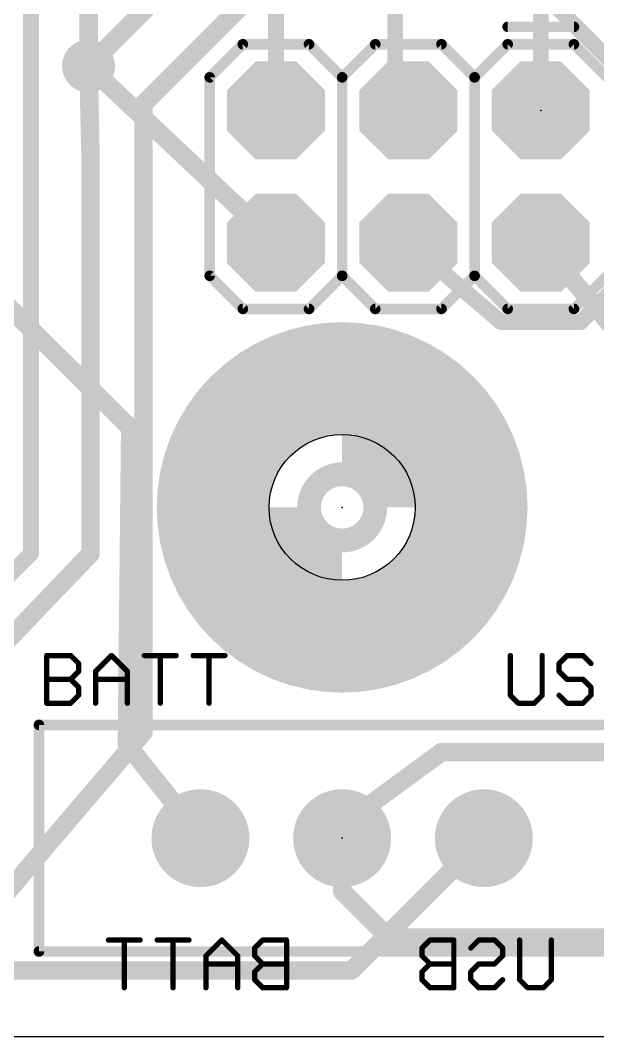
# Model space of a CAD drawing. Extents: x 0 to 91.2, y 0 to 65.1.
# Drawn here: x 26.85 to 37.92, y 0 to 19.51 of the extents above; entities that cross this region are included whole.
import ezdxf

# ---------------------------------------------------------------- set-up
doc = ezdxf.new("R2010")
doc.units = 0
for name, color, linetype in [('1', 22, 'CONTINUOUS'), ('16', 175, 'CONTINUOUS'), ('17', 82, 'CONTINUOUS'), ('18', 82, 'CONTINUOUS'), ('20', 7, 'CONTINUOUS'), ('21', 253, 'CONTINUOUS'), ('22', 253, 'CONTINUOUS'), ('23', 7, 'CONTINUOUS'), ('39', 22, 'CONTINUOUS'), ('40', 175, 'CONTINUOUS'), ('41', 22, 'CONTINUOUS'), ('42', 175, 'CONTINUOUS'), ('43', 82, 'CONTINUOUS'), ('51', 253, 'CONTINUOUS')]:
    doc.layers.add(name, color=color, linetype=linetype)

# ---------------------------------------------------------------- blocks, each defined once
blk = doc.blocks.new('RECT')
blk.add_solid([(-0.5, -0.5), (0.5, -0.5), (-0.5, 0.5), (0.5, 0.5)])
blk = doc.blocks.new('OCTAGONP')
at = {"const_width": 0.5}
blk.add_lwpolyline([(-0.25, -0.1036), (-0.25, 0.1036), (-0.1036, 0.25), (0.1036, 0.25), (0.25, 0.1036), (0.25, -0.1036), (0.1036, -0.25), (-0.1036, -0.25), (-0.25, -0.1036), (-0.25, 0.1036)], dxfattribs=at)
blk = doc.blocks.new('ROUNDP')
at = {"const_width": 0.5}
blk.add_lwpolyline([(0, -0.25, 1), (0, 0.25, 1), (0, -0.25)], format="xyb", dxfattribs=at)
blk = doc.blocks.new('ROUNDV')
at = {"const_width": 0.5}
blk.add_lwpolyline([(0, -0.25, 1), (0, 0.25, 1), (0, -0.25)], format="xyb", dxfattribs=at)

msp = doc.modelspace()

# ---------------------------------------------------------------- linework, layer by layer
at = {"layer": '1'}
for points, const_width in [([(34.036, 30.916), (34.036, 18.542)], 0.3048), ([(32.512, 21.209), (29.21, 17.907)], 0.3556), ([(27.051, 9.271), (27.051, 20.952)], 0.3048), ([(36.83, 20.701), (36.83, 17.78)], 0.3048), ([(29.464, 19.939), (28.1565, 18.6315)], 0.3556), ([(28.1565, 18.6315), (28.194, 16.891)], 0.3556), ([(34.036, 18.542), (34.29, 17.78)], 0.3048), ([(29.21, 17.907), (29.21, 5.842)], 0.3556), ([(28.194, 16.891), (28.194, 9.271)], 0.3556), ([(36.83, 15.24), (38.989, 12.7)], 0.3556), ([(28.194, 9.271), (25.4, 6.35)], 0.3556), ([(25.4, 7.62), (27.051, 9.271)], 0.3048), ([(29.21, 5.842), (26.286, 2.41)], 0.3556), ([(34.925, 5.461), (33.02, 4.064)], 0.3556), ([(38.989, 5.461), (34.925, 5.461)], 0.3556), ([(33.02, 4.064), (33.02, 3.81)], 0.3556), ([(35.7378, 3.81), (33.1978, 1.27)], 0.3556), ([(33.1978, 1.27), (26.67, 1.27)], 0.3556)]:
    msp.add_lwpolyline(points, dxfattribs=dict(at, const_width=const_width))
for points, const_width in [([(28.2453, 18.6334, 1), (28.0676, 18.6295)], 0.1778), ([(28.0936, 18.6943, 1), (28.2193, 18.5686)], 0.1778), ([(34.1083, 18.5661, 1), (33.9637, 18.5179)], 0.1524), ([(33.9598, 18.542, 1), (34.1122, 18.542)], 0.1524), ([(29.1471, 17.9699, 1), (29.2729, 17.8441)], 0.1778), ([(29.2989, 17.907, 1), (29.1211, 17.907)], 0.1778), ([(34.2177, 17.7559, 1), (34.3623, 17.8041)], 0.1524), ([(36.7538, 17.78, 1), (36.9062, 17.78)], 0.1524), ([(28.2829, 16.891, 1), (28.1051, 16.891)], 0.1778), ([(28.1051, 16.8891, 1), (28.2829, 16.8929)], 0.1778), ([(36.8977, 15.2976, 1), (36.7623, 15.1824)], 0.1778), ([(27.1049, 9.2171, 1), (26.9971, 9.3249)], 0.1524), ([(28.2582, 9.2096, 1), (28.1298, 9.3324)], 0.1778), ([(26.9748, 9.271, 1), (27.1272, 9.271)], 0.1524), ([(28.1051, 9.271, 1), (28.2829, 9.271)], 0.1778), ([(29.1211, 5.842, 1), (29.2989, 5.842)], 0.1778), ([(29.2777, 5.7843, 1), (29.1423, 5.8997)], 0.1778), ([(34.925, 5.5499, 1), (34.925, 5.3721)], 0.1778), ([(34.9776, 5.3893, 1), (34.8724, 5.5327)], 0.1778), ([(33.1089, 4.064, 1), (32.9311, 4.064)], 0.1778), ([(32.9674, 4.1357, 1), (33.0726, 3.9923)], 0.1778), ([(35.8007, 3.7471, 1), (35.6749, 3.8729)], 0.1778), ([(32.9311, 3.81, 1), (33.1089, 3.81)], 0.1778), ([(33.1349, 1.3329, 1), (33.2607, 1.2071)], 0.1778), ([(33.1978, 1.1811, 1), (33.1978, 1.3589)], 0.1778)]:
    msp.add_lwpolyline(points, format="xyb", dxfattribs=dict(at, const_width=const_width))
at = {"layer": '16'}
for points, const_width in [([(28.1565, 26.8345), (28.1565, 18.6315)], 0.3556), ([(19.4183, 21.1836), (28.956, 11.684)], 0.3556), ([(36.449, 20.447), (38.354, 18.542)], 0.3048), ([(31.75, 20.32), (31.75, 17.78)], 0.3048), ([(28.1565, 18.6315), (31.75, 15.24)], 0.3556), ([(36.068, 13.716), (34.29, 15.24)], 0.3048), ([(38.354, 14.478), (37.592, 13.716)], 0.3048), ([(37.592, 13.716), (36.068, 13.716)], 0.3048), ([(28.956, 11.684), (28.8925, 5.6134)], 0.3556), ([(28.8925, 5.6134), (30.2895, 3.8608)], 0.3556), ([(30.2895, 3.8608), (30.3022, 3.81)], 0.3556), ([(33.02, 2.794), (33.02, 3.81)], 0.3556), ([(33.909, 1.905), (33.02, 2.794)], 0.3556), ([(38.605, 1.905), (33.909, 1.905)], 0.3556)]:
    msp.add_lwpolyline(points, dxfattribs=dict(at, const_width=const_width))
for points, const_width in [([(28.2175, 18.6961, 1), (28.0954, 18.5668)], 0.1778), ([(28.0676, 18.6315, 1), (28.2454, 18.6315)], 0.1778), ([(31.6738, 17.78, 1), (31.8262, 17.78)], 0.1524), ([(31.689, 15.1753, 1), (31.811, 15.3047)], 0.1778), ([(34.3396, 15.2979, 1), (34.2404, 15.1821)], 0.1524), ([(36.068, 13.7922, 1), (36.068, 13.6398)], 0.1524), ([(37.592, 13.6398, 1), (37.592, 13.7922)], 0.1524), ([(36.0184, 13.6581, 1), (36.1176, 13.7739)], 0.1524), ([(37.5381, 13.7699, 1), (37.6459, 13.6621)], 0.1524), ([(29.0449, 11.6831, 1), (28.8671, 11.6849)], 0.1778), ([(28.8933, 11.621, 1), (29.0187, 11.747)], 0.1778), ([(28.962, 5.6688, 1), (28.823, 5.558)], 0.1778), ([(28.8036, 5.6143, 1), (28.9814, 5.6125)], 0.1778), ([(30.3757, 3.8824, 1), (30.2033, 3.8392)], 0.1778), ([(30.216, 3.7884, 1), (30.3884, 3.8316)], 0.1778), ([(30.22, 3.8054, 1), (30.359, 3.9162)], 0.1778), ([(33.1089, 3.81, 1), (32.9311, 3.81)], 0.1778), ([(33.0829, 2.8569, 1), (32.9571, 2.7311)], 0.1778), ([(32.9311, 2.794, 1), (33.1089, 2.794)], 0.1778), ([(33.909, 1.9939, 1), (33.909, 1.8161)], 0.1778), ([(33.8461, 1.8421, 1), (33.9719, 1.9679)], 0.1778)]:
    msp.add_lwpolyline(points, format="xyb", dxfattribs=dict(at, const_width=const_width))
at = {"layer": '20'}
msp.add_line((17.78, 0), (53.34, 0.01), dxfattribs=at)
msp.add_circle((33.02, 10.16), 1.4, dxfattribs=at)
at = {"layer": '21'}
for points, const_width in [([(36.195, 19.385), (37.465, 19.385)], 0.2032), ([(31.115, 19.05), (30.48, 18.415)], 0.2032), ([(32.385, 19.05), (31.115, 19.05)], 0.2032), ([(33.02, 18.415), (32.385, 19.05)], 0.2032), ([(33.655, 19.05), (33.02, 18.415)], 0.2032), ([(34.925, 19.05), (33.655, 19.05)], 0.2032), ([(35.56, 18.415), (34.925, 19.05)], 0.2032), ([(36.195, 19.05), (35.56, 18.415)], 0.2032), ([(37.465, 19.05), (36.195, 19.05)], 0.2032), ([(38.1, 18.415), (37.465, 19.05)], 0.2032), ([(30.48, 14.605), (30.48, 18.415)], 0.2032), ([(33.02, 14.605), (33.02, 18.415)], 0.2032), ([(35.56, 14.605), (35.56, 18.415)], 0.2032), ([(31.115, 13.97), (30.48, 14.605)], 0.2032), ([(33.02, 14.605), (32.385, 13.97)], 0.2032), ([(33.655, 13.97), (33.02, 14.605)], 0.2032), ([(35.56, 14.605), (34.925, 13.97)], 0.2032), ([(36.195, 13.97), (35.56, 14.605)], 0.2032), ([(38.1, 14.605), (37.465, 13.97)], 0.2032), ([(32.385, 13.97), (31.115, 13.97)], 0.2032), ([(34.925, 13.97), (33.655, 13.97)], 0.2032), ([(37.465, 13.97), (36.195, 13.97)], 0.2032), ([(27.3558, 6.4008), (27.3558, 7.316)], 0.1016), ([(27.3558, 7.316), (27.8134, 7.316)], 0.1016), ([(27.8134, 7.316), (27.9659, 7.1635)], 0.1016), ([(28.2913, 7.0109), (28.5964, 7.316)], 0.1016), ([(28.5964, 7.316), (28.9014, 7.0109)], 0.1016), ([(29.2268, 7.316), (29.837, 7.316)], 0.1016), ([(29.5319, 6.4008), (29.5319, 7.316)], 0.1016), ([(30.1624, 7.316), (30.7725, 7.316)], 0.1016), ([(30.4674, 6.4008), (30.4674, 7.316)], 0.1016), ([(36.2458, 7.316), (36.2458, 6.5533)], 0.1016), ([(36.8559, 6.5533), (36.8559, 7.316)], 0.1016), ([(37.3338, 7.316), (37.1813, 7.1635)], 0.1016), ([(37.6389, 7.316), (37.3338, 7.316)], 0.1016), ([(37.7914, 7.1635), (37.6389, 7.316)], 0.1016), ([(27.9659, 7.0109), (27.8134, 6.8584)], 0.1016), ([(27.9659, 7.1635), (27.9659, 7.0109)], 0.1016), ([(28.2913, 6.4008), (28.2913, 7.0109)], 0.1016), ([(28.9014, 7.0109), (28.9014, 6.4008)], 0.1016), ([(37.1813, 7.1635), (37.1813, 7.0109)], 0.1016), ([(37.1813, 7.0109), (37.3338, 6.8584)], 0.1016), ([(27.3558, 6.8584), (27.8134, 6.8584)], 0.1016), ([(27.8134, 6.8584), (27.9659, 6.7059)], 0.1016), ([(28.2913, 6.8584), (28.9014, 6.8584)], 0.1016), ([(37.3338, 6.8584), (37.6389, 6.8584)], 0.1016), ([(37.6389, 6.8584), (37.7914, 6.7059)], 0.1016), ([(27.9659, 6.7059), (27.9659, 6.5533)], 0.1016), ([(37.7914, 6.7059), (37.7914, 6.5533)], 0.1016), ([(27.8134, 6.4008), (27.3558, 6.4008)], 0.1016), ([(27.9659, 6.5533), (27.8134, 6.4008)], 0.1016), ([(36.2458, 6.5533), (36.3983, 6.4008)], 0.1016), ([(36.3983, 6.4008), (36.7034, 6.4008)], 0.1016), ([(36.7034, 6.4008), (36.8559, 6.5533)], 0.1016), ([(37.3338, 6.4008), (37.1813, 6.5533)], 0.1016), ([(37.6389, 6.4008), (37.3338, 6.4008)], 0.1016), ([(37.7914, 6.5533), (37.6389, 6.4008)], 0.1016), ([(27.205, 5.985), (27.205, 1.635)], 0.2032), ([(38.835, 5.985), (27.205, 5.985)], 0.2032), ([(27.205, 1.635), (38.835, 1.635)], 0.2032)]:
    msp.add_lwpolyline(points, dxfattribs=dict(at, const_width=const_width))
for points, const_width in [([(36.195, 19.4358, 1), (36.195, 19.3342)], 0.1016), ([(37.465, 19.3342, 1), (37.465, 19.4358)], 0.1016), ([(31.115, 19.1008, 1), (31.115, 18.9992)], 0.1016), ([(31.1509, 19.0141, 1), (31.0791, 19.0859)], 0.1016), ([(32.4209, 19.0859, 1), (32.3491, 19.0141)], 0.1016), ([(32.385, 18.9992, 1), (32.385, 19.1008)], 0.1016), ([(33.655, 19.1008, 1), (33.655, 18.9992)], 0.1016), ([(33.6909, 19.0141, 1), (33.6191, 19.0859)], 0.1016), ([(34.9609, 19.0859, 1), (34.8891, 19.0141)], 0.1016), ([(34.925, 18.9992, 1), (34.925, 19.1008)], 0.1016), ([(36.195, 19.1008, 1), (36.195, 18.9992)], 0.1016), ([(36.2309, 19.0141, 1), (36.1591, 19.0859)], 0.1016), ([(37.5009, 19.0859, 1), (37.4291, 19.0141)], 0.1016), ([(37.465, 18.9992, 1), (37.465, 19.1008)], 0.1016), ([(30.5308, 18.415, 1), (30.4292, 18.415)], 0.1016), ([(30.4441, 18.4509, 1), (30.5159, 18.3791)], 0.1016), ([(33.0708, 18.415, 1), (32.9692, 18.415)], 0.1016), ([(32.9841, 18.4509, 1), (33.0559, 18.3791)], 0.1016), ([(32.9841, 18.3791, 1), (33.0559, 18.4509)], 0.1016), ([(35.6108, 18.415, 1), (35.5092, 18.415)], 0.1016), ([(35.5241, 18.4509, 1), (35.5959, 18.3791)], 0.1016), ([(35.5241, 18.3791, 1), (35.5959, 18.4509)], 0.1016), ([(30.5159, 14.6409, 1), (30.4441, 14.5691)], 0.1016), ([(30.4292, 14.605, 1), (30.5308, 14.605)], 0.1016), ([(33.0559, 14.6409, 1), (32.9841, 14.5691)], 0.1016), ([(32.9692, 14.605, 1), (33.0708, 14.605)], 0.1016), ([(33.0559, 14.5691, 1), (32.9841, 14.6409)], 0.1016), ([(35.5959, 14.6409, 1), (35.5241, 14.5691)], 0.1016), ([(35.5092, 14.605, 1), (35.6108, 14.605)], 0.1016), ([(35.5959, 14.5691, 1), (35.5241, 14.6409)], 0.1016), ([(31.115, 14.0208, 1), (31.115, 13.9192)], 0.1016), ([(31.0791, 13.9341, 1), (31.1509, 14.0059)], 0.1016), ([(32.3491, 14.0059, 1), (32.4209, 13.9341)], 0.1016), ([(32.385, 13.9192, 1), (32.385, 14.0208)], 0.1016), ([(33.655, 14.0208, 1), (33.655, 13.9192)], 0.1016), ([(33.6191, 13.9341, 1), (33.6909, 14.0059)], 0.1016), ([(34.8891, 14.0059, 1), (34.9609, 13.9341)], 0.1016), ([(34.925, 13.9192, 1), (34.925, 14.0208)], 0.1016), ([(36.195, 14.0208, 1), (36.195, 13.9192)], 0.1016), ([(36.1591, 13.9341, 1), (36.2309, 14.0059)], 0.1016), ([(37.4291, 14.0059, 1), (37.5009, 13.9341)], 0.1016), ([(37.465, 13.9192, 1), (37.465, 14.0208)], 0.1016), ([(33.02, 7.239, 1), (33.02, 13.081, 1), (33.02, 7.239)], 0.1524), ([(33.02, 8.66, 1), (33.02, 11.66, 1), (33.02, 8.66)], 0.2032), ([(27.3812, 7.316, 1), (27.3304, 7.316)], 0.0508), ([(27.3558, 7.3414, 1), (27.3558, 7.2906)], 0.0508), ([(27.8314, 7.3339, 1), (27.7954, 7.298)], 0.0508), ([(27.8134, 7.2906, 1), (27.8134, 7.3414)], 0.0508), ([(28.6143, 7.3339, 1), (28.5784, 7.298)], 0.0508), ([(28.6143, 7.298, 1), (28.5784, 7.3339)], 0.0508), ([(29.2268, 7.3414, 1), (29.2268, 7.2906)], 0.0508), ([(29.5573, 7.316, 1), (29.5065, 7.316)], 0.0508), ([(29.837, 7.2906, 1), (29.837, 7.3414)], 0.0508), ([(30.1624, 7.3414, 1), (30.1624, 7.2906)], 0.0508), ([(30.4928, 7.316, 1), (30.442, 7.316)], 0.0508), ([(30.7725, 7.2906, 1), (30.7725, 7.3414)], 0.0508), ([(36.2712, 7.316, 1), (36.2204, 7.316)], 0.0508), ([(36.8813, 7.316, 1), (36.8305, 7.316)], 0.0508), ([(37.3338, 7.3414, 1), (37.3338, 7.2906)], 0.0508), ([(37.3518, 7.298, 1), (37.3159, 7.3339)], 0.0508), ([(37.6569, 7.3339, 1), (37.6209, 7.298)], 0.0508), ([(37.6389, 7.2906, 1), (37.6389, 7.3414)], 0.0508), ([(27.9913, 7.1635, 1), (27.9405, 7.1635)], 0.0508), ([(27.9405, 7.0109, 1), (27.9913, 7.0109)], 0.0508), ([(27.948, 7.1455, 1), (27.9839, 7.1814)], 0.0508), ([(27.9839, 6.993, 1), (27.948, 7.0289)], 0.0508), ([(28.3167, 7.0109, 1), (28.2659, 7.0109)], 0.0508), ([(28.2734, 7.0289, 1), (28.3093, 6.993)], 0.0508), ([(28.9268, 7.0109, 1), (28.876, 7.0109)], 0.0508), ([(28.8835, 6.993, 1), (28.9194, 7.0289)], 0.0508), ([(37.2067, 7.1635, 1), (37.1559, 7.1635)], 0.0508), ([(37.1559, 7.0109, 1), (37.2067, 7.0109)], 0.0508), ([(37.1634, 7.1814, 1), (37.1993, 7.1455)], 0.0508), ([(37.1993, 7.0289, 1), (37.1634, 6.993)], 0.0508), ([(37.7735, 7.1455, 1), (37.8094, 7.1814)], 0.0508), ([(27.3558, 6.8838, 1), (27.3558, 6.833)], 0.0508), ([(27.8314, 6.8764, 1), (27.7954, 6.8404)], 0.0508), ([(27.7954, 6.8764, 1), (27.8314, 6.8404)], 0.0508), ([(27.8134, 6.833, 1), (27.8134, 6.8838)], 0.0508), ([(28.2913, 6.8838, 1), (28.2913, 6.833)], 0.0508), ([(28.9014, 6.833, 1), (28.9014, 6.8838)], 0.0508), ([(37.3338, 6.8838, 1), (37.3338, 6.833)], 0.0508), ([(37.3159, 6.8404, 1), (37.3518, 6.8764)], 0.0508), ([(37.6569, 6.8764, 1), (37.6209, 6.8404)], 0.0508), ([(37.6389, 6.833, 1), (37.6389, 6.8838)], 0.0508), ([(27.9913, 6.7059, 1), (27.9405, 6.7059)], 0.0508), ([(27.948, 6.6879, 1), (27.9839, 6.7238)], 0.0508), ([(37.8168, 6.7059, 1), (37.766, 6.7059)], 0.0508), ([(37.7735, 6.6879, 1), (37.8094, 6.7238)], 0.0508), ([(27.3558, 6.4262, 1), (27.3558, 6.3754)], 0.0508), ([(27.7954, 6.4188, 1), (27.8314, 6.3828)], 0.0508), ([(27.8134, 6.3754, 1), (27.8134, 6.4262)], 0.0508), ([(27.9405, 6.5533, 1), (27.9913, 6.5533)], 0.0508), ([(27.9839, 6.5354, 1), (27.948, 6.5713)], 0.0508), ([(36.2638, 6.5713, 1), (36.2278, 6.5354)], 0.0508), ([(36.2204, 6.5533, 1), (36.2712, 6.5533)], 0.0508), ([(36.3983, 6.4262, 1), (36.3983, 6.3754)], 0.0508), ([(36.3804, 6.3828, 1), (36.4163, 6.4188)], 0.0508), ([(36.6854, 6.4188, 1), (36.7214, 6.3828)], 0.0508), ([(36.7034, 6.3754, 1), (36.7034, 6.4262)], 0.0508), ([(36.8305, 6.5533, 1), (36.8813, 6.5533)], 0.0508), ([(36.8739, 6.5354, 1), (36.838, 6.5713)], 0.0508), ([(37.1993, 6.5713, 1), (37.1634, 6.5354)], 0.0508), ([(37.3338, 6.4262, 1), (37.3338, 6.3754)], 0.0508), ([(37.3159, 6.3828, 1), (37.3518, 6.4188)], 0.0508), ([(37.6209, 6.4188, 1), (37.6569, 6.3828)], 0.0508), ([(37.6389, 6.3754, 1), (37.6389, 6.4262)], 0.0508), ([(37.766, 6.5533, 1), (37.8168, 6.5533)], 0.0508), ([(37.8094, 6.5354, 1), (37.7735, 6.5713)], 0.0508), ([(27.3304, 6.4008, 1), (27.3812, 6.4008)], 0.0508), ([(28.2659, 6.4008, 1), (28.3167, 6.4008)], 0.0508), ([(28.876, 6.4008, 1), (28.9268, 6.4008)], 0.0508), ([(29.5065, 6.4008, 1), (29.5573, 6.4008)], 0.0508), ([(30.442, 6.4008, 1), (30.4928, 6.4008)], 0.0508), ([(27.2558, 5.985, 1), (27.1542, 5.985)], 0.1016), ([(27.205, 6.0358, 1), (27.205, 5.9342)], 0.1016), ([(27.205, 1.6858, 1), (27.205, 1.5842)], 0.1016), ([(27.1542, 1.635, 1), (27.2558, 1.635)], 0.1016)]:
    msp.add_lwpolyline(points, format="xyb", dxfattribs=dict(at, const_width=const_width))
at = {"layer": '22', "const_width": 0.1016}
for points in [[(29.1466, 1.855), (28.5365, 1.855)], [(28.8416, 0.9398), (28.8416, 1.855)], [(30.0822, 1.855), (29.472, 1.855)], [(29.7771, 0.9398), (29.7771, 1.855)], [(30.7126, 1.855), (30.4076, 1.5499)], [(31.0177, 1.5499), (30.7126, 1.855)], [(31.4956, 1.855), (31.3431, 1.7025)], [(31.9532, 1.855), (31.4956, 1.855)], [(31.9532, 0.9398), (31.9532, 1.855)], [(34.7046, 1.855), (34.552, 1.7025)], [(35.1622, 1.855), (34.7046, 1.855)], [(35.1622, 0.9398), (35.1622, 1.855)], [(35.4876, 1.7025), (35.6401, 1.855)], [(35.6401, 1.855), (35.9452, 1.855)], [(35.9452, 1.855), (36.0977, 1.7025)], [(36.4231, 1.0923), (36.4231, 1.855)], [(37.0332, 1.855), (37.0332, 1.0923)], [(30.4076, 1.5499), (30.4076, 0.9398)], [(31.0177, 0.9398), (31.0177, 1.5499)], [(31.3431, 1.7025), (31.3431, 1.5499)], [(31.3431, 1.5499), (31.4956, 1.3974)], [(34.552, 1.7025), (34.552, 1.5499)], [(34.552, 1.5499), (34.7046, 1.3974)], [(36.0977, 1.5499), (35.9452, 1.3974)], [(36.0977, 1.7025), (36.0977, 1.5499)], [(31.0177, 1.3974), (30.4076, 1.3974)], [(31.4956, 1.3974), (31.3431, 1.2449)], [(31.9532, 1.3974), (31.4956, 1.3974)], [(34.7046, 1.3974), (34.552, 1.2449)], [(35.1622, 1.3974), (34.7046, 1.3974)], [(35.6401, 1.3974), (35.4876, 1.2449)], [(35.9452, 1.3974), (35.6401, 1.3974)], [(31.3431, 1.2449), (31.3431, 1.0923)], [(34.552, 1.2449), (34.552, 1.0923)], [(35.4876, 1.2449), (35.4876, 1.0923)], [(31.3431, 1.0923), (31.4956, 0.9398)], [(31.4956, 0.9398), (31.9532, 0.9398)], [(34.552, 1.0923), (34.7046, 0.9398)], [(34.7046, 0.9398), (35.1622, 0.9398)], [(35.4876, 1.0923), (35.6401, 0.9398)], [(35.6401, 0.9398), (35.9452, 0.9398)], [(35.9452, 0.9398), (36.0977, 1.0923)], [(36.5756, 0.9398), (36.4231, 1.0923)], [(36.8807, 0.9398), (36.5756, 0.9398)], [(37.0332, 1.0923), (36.8807, 0.9398)]]:
    msp.add_lwpolyline(points, dxfattribs=at)
at = {"layer": '22', "const_width": 0.0508}
for points in [[(28.5365, 1.8804, 1), (28.5365, 1.8296)], [(28.867, 1.855, 1), (28.8162, 1.855)], [(29.1466, 1.8296, 1), (29.1466, 1.8804)], [(29.472, 1.8804, 1), (29.472, 1.8296)], [(29.8025, 1.855, 1), (29.7517, 1.855)], [(30.0822, 1.8296, 1), (30.0822, 1.8804)], [(30.7306, 1.8729, 1), (30.6947, 1.837)], [(30.7306, 1.837, 1), (30.6947, 1.8729)], [(31.4956, 1.8804, 1), (31.4956, 1.8296)], [(31.5136, 1.837, 1), (31.4776, 1.8729)], [(31.9786, 1.855, 1), (31.9278, 1.855)], [(31.9532, 1.8296, 1), (31.9532, 1.8804)], [(34.7046, 1.8804, 1), (34.7046, 1.8296)], [(34.7225, 1.837, 1), (34.6866, 1.8729)], [(35.1876, 1.855, 1), (35.1368, 1.855)], [(35.1622, 1.8296, 1), (35.1622, 1.8804)], [(35.6401, 1.8804, 1), (35.6401, 1.8296)], [(35.6581, 1.837, 1), (35.6221, 1.8729)], [(35.9631, 1.8729, 1), (35.9272, 1.837)], [(35.9452, 1.8296, 1), (35.9452, 1.8804)], [(36.4485, 1.855, 1), (36.3977, 1.855)], [(37.0586, 1.855, 1), (37.0078, 1.855)], [(30.433, 1.5499, 1), (30.3822, 1.5499)], [(30.3896, 1.5679, 1), (30.4255, 1.532)], [(31.0431, 1.5499, 1), (30.9923, 1.5499)], [(30.9997, 1.532, 1), (31.0356, 1.5679)], [(31.3685, 1.7025, 1), (31.3177, 1.7025)], [(31.3251, 1.7204, 1), (31.361, 1.6845)], [(31.361, 1.5679, 1), (31.3251, 1.532)], [(31.3177, 1.5499, 1), (31.3685, 1.5499)], [(34.5774, 1.7025, 1), (34.5266, 1.7025)], [(34.5266, 1.5499, 1), (34.5774, 1.5499)], [(34.5341, 1.7204, 1), (34.57, 1.6845)], [(34.57, 1.5679, 1), (34.5341, 1.532)], [(35.4696, 1.7204, 1), (35.5055, 1.6845)], [(36.1231, 1.7025, 1), (36.0723, 1.7025)], [(36.0723, 1.5499, 1), (36.1231, 1.5499)], [(36.0797, 1.6845, 1), (36.1156, 1.7204)], [(36.1156, 1.532, 1), (36.0797, 1.5679)], [(30.4076, 1.4228, 1), (30.4076, 1.372)], [(31.0177, 1.372, 1), (31.0177, 1.4228)], [(31.4956, 1.4228, 1), (31.4956, 1.372)], [(31.5136, 1.3794, 1), (31.4776, 1.4154)], [(31.4776, 1.3794, 1), (31.5136, 1.4154)], [(31.9532, 1.372, 1), (31.9532, 1.4228)], [(34.7046, 1.4228, 1), (34.7046, 1.372)], [(34.7225, 1.3794, 1), (34.6866, 1.4154)], [(34.6866, 1.3794, 1), (34.7225, 1.4154)], [(35.1622, 1.372, 1), (35.1622, 1.4228)], [(35.6401, 1.4228, 1), (35.6401, 1.372)], [(35.6581, 1.3794, 1), (35.6221, 1.4154)], [(35.9272, 1.4154, 1), (35.9631, 1.3794)], [(35.9452, 1.372, 1), (35.9452, 1.4228)], [(31.3685, 1.2449, 1), (31.3177, 1.2449)], [(31.3251, 1.2628, 1), (31.361, 1.2269)], [(34.5774, 1.2449, 1), (34.5266, 1.2449)], [(34.5341, 1.2628, 1), (34.57, 1.2269)], [(35.513, 1.2449, 1), (35.4622, 1.2449)], [(35.4696, 1.2628, 1), (35.5055, 1.2269)], [(31.361, 1.1103, 1), (31.3251, 1.0744)], [(31.3177, 1.0923, 1), (31.3685, 1.0923)], [(31.4956, 0.9652, 1), (31.4956, 0.9144)], [(31.4776, 0.9218, 1), (31.5136, 0.9578)], [(31.9532, 0.9144, 1), (31.9532, 0.9652)], [(34.5266, 1.0923, 1), (34.5774, 1.0923)], [(34.57, 1.1103, 1), (34.5341, 1.0744)], [(34.7046, 0.9652, 1), (34.7046, 0.9144)], [(34.6866, 0.9218, 1), (34.7225, 0.9578)], [(35.1622, 0.9144, 1), (35.1622, 0.9652)], [(35.5055, 1.1103, 1), (35.4696, 1.0744)], [(35.4622, 1.0923, 1), (35.513, 1.0923)], [(35.6401, 0.9652, 1), (35.6401, 0.9144)], [(35.6221, 0.9218, 1), (35.6581, 0.9578)], [(35.9272, 0.9578, 1), (35.9631, 0.9218)], [(35.9452, 0.9144, 1), (35.9452, 0.9652)], [(36.1156, 1.0744, 1), (36.0797, 1.1103)], [(36.441, 1.1103, 1), (36.4051, 1.0744)], [(36.3977, 1.0923, 1), (36.4485, 1.0923)], [(36.5756, 0.9652, 1), (36.5756, 0.9144)], [(36.5576, 0.9218, 1), (36.5936, 0.9578)], [(36.8627, 0.9578, 1), (36.8986, 0.9218)], [(36.8807, 0.9144, 1), (36.8807, 0.9652)], [(37.0078, 1.0923, 1), (37.0586, 1.0923)], [(37.0512, 1.0744, 1), (37.0152, 1.1103)], [(28.8162, 0.9398, 1), (28.867, 0.9398)], [(29.7517, 0.9398, 1), (29.8025, 0.9398)], [(30.3822, 0.9398, 1), (30.433, 0.9398)], [(30.9923, 0.9398, 1), (31.0431, 0.9398)], [(31.9278, 0.9398, 1), (31.9786, 0.9398)], [(35.1368, 0.9398, 1), (35.1876, 0.9398)]]:
    msp.add_lwpolyline(points, format="xyb", dxfattribs=at)
at = {"layer": '23'}
for p in [(36.83, 17.78), (33.02, 10.16), (33.02, 3.81)]:
    msp.add_point(p, dxfattribs=at)
at = {"layer": '39', "const_width": 2.032}
msp.add_lwpolyline([(33.02, 7.62, 1), (33.02, 12.7, 1), (33.02, 7.62)], format="xyb", dxfattribs=at)
at = {"layer": '40', "const_width": 2.032}
msp.add_lwpolyline([(33.02, 7.62, 1), (33.02, 12.7, 1), (33.02, 7.62)], format="xyb", dxfattribs=at)
at = {"layer": '41', "const_width": 2.032}
msp.add_lwpolyline([(33.02, 7.62, 1), (33.02, 12.7, 1), (33.02, 7.62)], format="xyb", dxfattribs=at)
at = {"layer": '42', "const_width": 2.032}
msp.add_lwpolyline([(33.02, 7.62, 1), (33.02, 12.7, 1), (33.02, 7.62)], format="xyb", dxfattribs=at)
at = {"layer": '43', "const_width": 2.032}
msp.add_lwpolyline([(33.02, 7.62, 1), (33.02, 12.7, 1), (33.02, 7.62)], format="xyb", dxfattribs=at)
at = {"layer": '51'}
for points, const_width in [([(34.798, 10.16, 0.4142), (33.02, 11.938)], 2.286), ([(31.242, 10.16, 0.4142), (33.02, 8.382)], 2.286), ([(33.02, 9.525, 1), (33.02, 10.795, 1), (33.02, 9.525)], 0.4572)]:
    msp.add_lwpolyline(points, format="xyb", dxfattribs=dict(at, const_width=const_width))

# ---------------------------------------------------------------- block references
at = {"layer": '17', "xscale": 1.8796, "yscale": 1.8796}
for name, p, rotation in [('OCTAGONP', (31.75, 17.78), 180), ('OCTAGONP', (31.75, 17.78), 180), ('OCTAGONP', (34.29, 17.78), 180), ('OCTAGONP', (34.29, 17.78), 180), ('OCTAGONP', (36.83, 17.78), 180), ('OCTAGONP', (36.83, 17.78), 180), ('OCTAGONP', (31.75, 15.24), 180), ('OCTAGONP', (31.75, 15.24), 180), ('OCTAGONP', (34.29, 15.24), 180), ('OCTAGONP', (34.29, 15.24), 180), ('OCTAGONP', (36.83, 15.24), 180), ('OCTAGONP', (36.83, 15.24), 180), ('ROUNDP', (30.3022, 3.81), 90), ('ROUNDP', (30.3022, 3.81), 90), ('ROUNDP', (33.02, 3.81), 90), ('ROUNDP', (33.02, 3.81), 90), ('ROUNDP', (35.7378, 3.81), 90), ('ROUNDP', (35.7378, 3.81), 90)]:
    msp.add_blockref(name, p, dxfattribs=dict(at, rotation=rotation))
at = {"layer": '18', "xscale": 1.016, "yscale": 1.016}
msp.add_blockref('ROUNDV', (28.1565, 18.6315), dxfattribs=at)
msp.add_blockref('ROUNDV', (28.1565, 18.6315), dxfattribs=at)
at = {"layer": '51'}
for p, xscale, yscale, rotation in [((31.75, 17.78), 0.508, 0.508, 180), ((34.29, 17.78), 0.508, 0.508, 180), ((36.83, 17.78), 0.508, 0.508, 180), ((31.75, 15.24), 0.508, 0.508, 180), ((34.29, 15.24), 0.508, 0.508, 180), ((36.83, 15.24), 0.508, 0.508, 180), ((30.48, 3.81), 0.4572, 0.6096, 90), ((33.02, 3.81), 0.4572, 0.6096, 90), ((35.56, 3.81), 0.4572, 0.6096, 90)]:
    msp.add_blockref('RECT', p, dxfattribs=dict(at, xscale=xscale, yscale=yscale, rotation=rotation))

doc.saveas('drawing.dxf')
